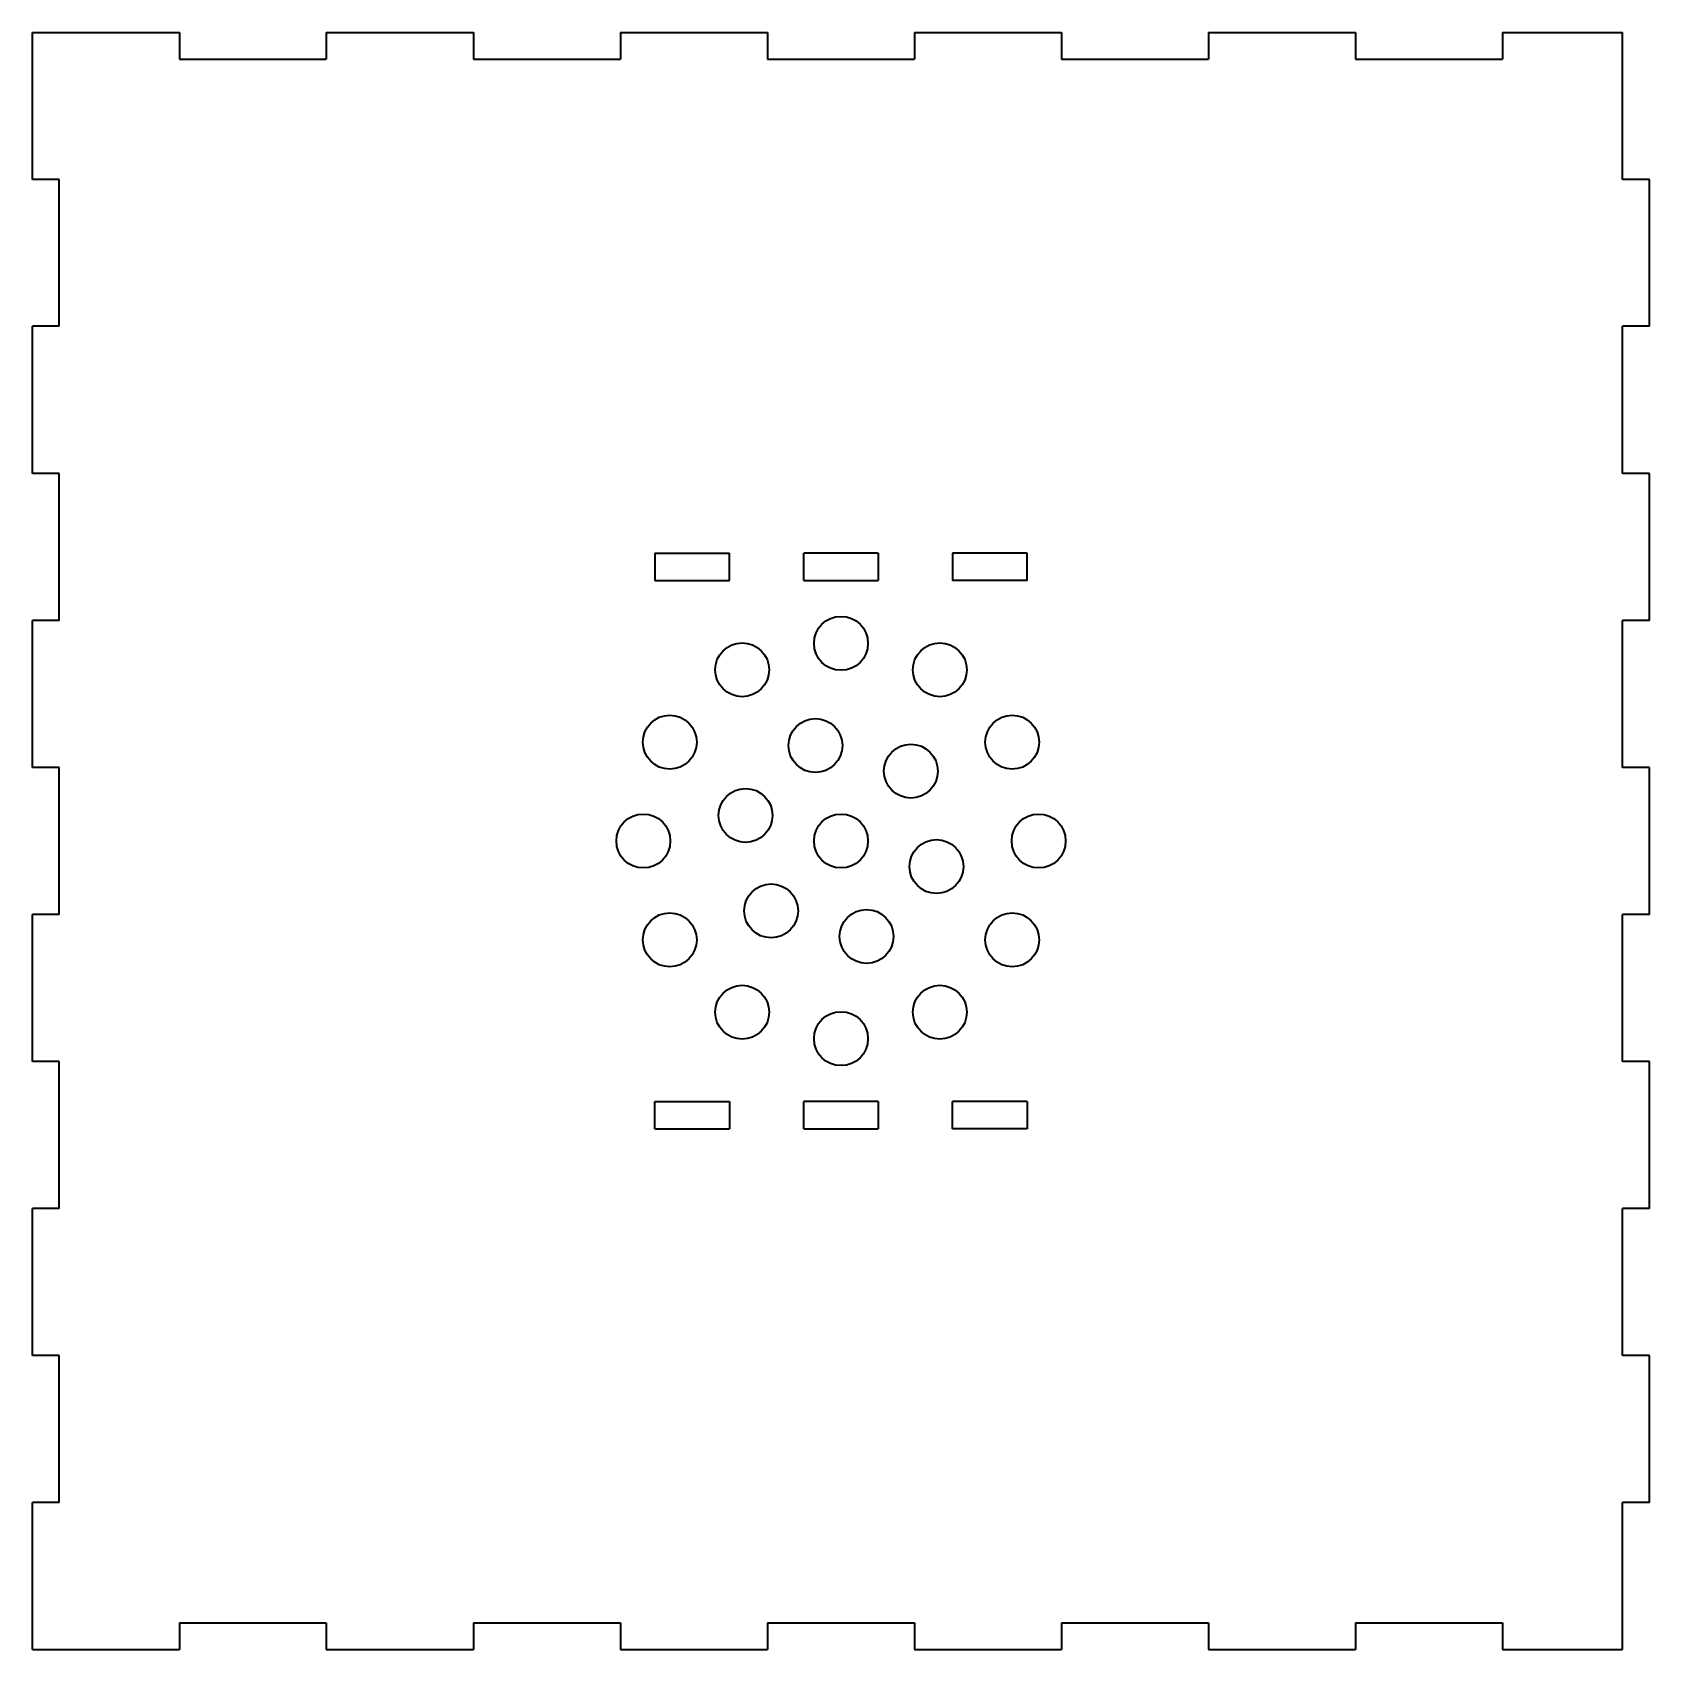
# Model space of a CAD drawing. Extents: x 322 to 867, y 118 to 641.
# Drawn here: x 686.5 to 866.5, y 278.5 to 458.5 of the extents above; entities that cross this region are included whole.
import ezdxf

# ---------------------------------------------------------------- set-up
doc = ezdxf.new("R2010")
doc.units = 0

msp = doc.modelspace()

# ---------------------------------------------------------------- linework, layer by layer
at = {"color": 7, "lineweight": 35, "ltscale": 0.409224}
for p, q in [((686.502502, 458.507019), (702.87146, 458.507019)), ((719.222534, 458.507019), (735.591492, 458.507019)), ((784.680542, 458.507019), (801.0495, 458.507019)), ((817.400513, 458.507019), (833.76947, 458.507019)), ((686.502502, 278.502014), (702.87146, 278.502014)), ((719.222534, 278.502014), (735.591492, 278.502014)), ((784.680542, 278.502014), (801.0495, 278.502014)), ((817.400513, 278.502014), (833.76947, 278.502014))]:
    msp.add_line(p, q, dxfattribs=at)
at = {"color": 7, "lineweight": 35, "ltscale": 0.409225}
for p, q in [((686.502502, 442.138), (686.502502, 458.507019)), ((863.490479, 442.138), (863.490479, 458.507019)), ((735.591492, 455.509033), (751.96051, 455.509033)), ((768.311523, 455.509033), (784.680542, 455.509033)), ((833.76947, 455.509033), (850.138489, 455.509033)), ((686.502502, 409.41803), (686.502502, 425.787018)), ((863.490479, 409.41803), (863.490479, 425.787018)), ((689.500488, 393.049011), (689.500488, 409.41803)), ((866.507507, 393.049011), (866.507507, 409.41803)), ((686.502502, 376.680023), (686.502502, 393.049011)), ((863.490479, 376.680023), (863.490479, 393.049011)), ((689.500488, 327.591003), (689.500488, 343.960022)), ((866.507507, 327.591003), (866.507507, 343.960022)), ((686.502502, 278.502014), (686.502502, 294.871002)), ((863.490479, 278.502014), (863.490479, 294.871002)), ((735.591492, 281.501007), (751.96051, 281.501007)), ((768.311523, 281.501007), (784.680542, 281.501007)), ((833.76947, 281.501007), (850.138489, 281.501007))]:
    msp.add_line(p, q, dxfattribs=at)
at = {"color": 7, "lineweight": 35, "ltscale": 0.07495}
for p, q in [((702.87146, 458.507019), (702.87146, 455.509033)), ((719.222534, 458.507019), (719.222534, 455.509033)), ((735.591492, 458.507019), (735.591492, 455.509033)), ((751.96051, 458.507019), (751.96051, 455.509033)), ((768.311523, 458.507019), (768.311523, 455.509033)), ((784.680542, 458.507019), (784.680542, 455.509033)), ((801.0495, 458.507019), (801.0495, 455.509033)), ((817.400513, 458.507019), (817.400513, 455.509033)), ((833.76947, 458.507019), (833.76947, 455.509033)), ((850.138489, 458.507019), (850.138489, 455.509033)), ((689.500488, 442.138), (686.502502, 442.138)), ((689.500488, 425.787018), (686.502502, 425.787018)), ((689.500488, 409.41803), (686.502502, 409.41803)), ((689.500488, 393.049011), (686.502502, 393.049011)), ((689.500488, 376.680023), (686.502502, 376.680023)), ((689.500488, 360.312012), (686.502502, 360.312012)), ((689.500488, 343.960022), (686.502502, 343.960022)), ((689.500488, 327.591003), (686.502502, 327.591003)), ((689.500488, 311.223022), (686.502502, 311.223022)), ((689.500488, 294.871002), (686.502502, 294.871002))]:
    msp.add_line(p, q, dxfattribs=at)
at = {"color": 7, "lineweight": 35, "ltscale": 0.408775}
for p, q in [((751.96051, 458.507019), (768.311523, 458.507019)), ((801.0495, 455.509033), (817.400513, 455.509033)), ((689.500488, 425.787018), (689.500488, 442.138)), ((866.507507, 425.787018), (866.507507, 442.138)), ((801.0495, 281.501007), (817.400513, 281.501007)), ((751.96051, 278.502014), (768.311523, 278.502014))]:
    msp.add_line(p, q, dxfattribs=at)
at = {"color": 7, "lineweight": 35, "ltscale": 0.3338}
for p, q in [((850.138489, 458.507019), (863.490479, 458.507019)), ((850.138489, 278.502014), (863.490479, 278.502014))]:
    msp.add_line(p, q, dxfattribs=at)
at = {"color": 7, "lineweight": 35, "ltscale": 0.408777}
for p, q in [((702.87146, 455.509033), (719.222534, 455.509033)), ((702.87146, 281.501007), (719.222534, 281.501007))]:
    msp.add_line(p, q, dxfattribs=at)
at = {"color": 7, "lineweight": 35, "ltscale": 0.075426}
for p, q in [((866.507507, 442.138), (863.490479, 442.138)), ((866.507507, 425.787018), (863.490479, 425.787018)), ((866.507507, 409.41803), (863.490479, 409.41803)), ((866.507507, 393.049011), (863.490479, 393.049011)), ((866.507507, 376.680023), (863.490479, 376.680023)), ((866.507507, 360.312012), (863.490479, 360.312012)), ((866.507507, 343.960022), (863.490479, 343.960022)), ((866.507507, 327.591003), (863.490479, 327.591003)), ((866.507507, 311.223022), (863.490479, 311.223022)), ((866.507507, 294.871002), (863.490479, 294.871002))]:
    msp.add_line(p, q, dxfattribs=at)
at = {"color": 7, "lineweight": 35, "ltscale": 0.07625}
for p, q in [((755.787964, 400.554504), (755.787964, 397.504517)), ((764.078979, 397.504517), (764.078979, 400.554504)), ((772.35498, 397.504517), (772.35498, 400.554504)), ((780.655029, 400.554504), (780.655029, 397.504517)), ((788.932007, 400.554504), (788.932007, 397.504517)), ((797.221985, 397.504517), (797.221985, 400.554504)), ((755.787964, 336.454529), (755.787964, 339.504517)), ((764.078979, 339.504517), (764.078979, 336.454529)), ((772.35498, 336.454529), (772.35498, 339.504517)), ((780.655029, 339.504517), (780.655029, 336.454529)), ((788.932007, 336.454529), (788.932007, 339.504517)), ((797.221985, 339.504517), (797.221985, 336.454529))]:
    msp.add_line(p, q, dxfattribs=at)
at = {"color": 7, "lineweight": 35, "ltscale": 0.207275}
for p, q in [((755.787964, 400.554504), (764.078979, 400.554504)), ((755.787964, 397.504517), (764.078979, 397.504517)), ((755.787964, 339.504517), (764.078979, 339.504517)), ((755.787964, 336.454529), (764.078979, 336.454529))]:
    msp.add_line(p, q, dxfattribs=at)
at = {"color": 7, "lineweight": 35, "ltscale": 0.207501}
for p, q in [((780.655029, 400.554504), (772.35498, 400.554504)), ((772.35498, 397.504517), (780.655029, 397.504517)), ((780.655029, 339.504517), (772.35498, 339.504517)), ((772.35498, 336.454529), (780.655029, 336.454529))]:
    msp.add_line(p, q, dxfattribs=at)
at = {"color": 7, "lineweight": 35, "ltscale": 0.207249}
for p, q in [((797.221985, 400.554504), (788.932007, 400.554504)), ((797.221985, 397.504517), (788.932007, 397.504517)), ((797.221985, 339.504517), (788.932007, 339.504517)), ((797.221985, 336.454529), (788.932007, 336.454529))]:
    msp.add_line(p, q, dxfattribs=at)
at = {"color": 7, "lineweight": 35, "ltscale": 0.4092}
for p, q in [((689.500488, 360.312012), (689.500488, 376.680023)), ((866.507507, 360.312012), (866.507507, 376.680023)), ((686.502502, 311.223022), (686.502502, 327.591003)), ((863.490479, 311.223022), (863.490479, 327.591003))]:
    msp.add_line(p, q, dxfattribs=at)
at = {"color": 7, "lineweight": 35, "ltscale": 0.4088}
for p, q in [((686.502502, 343.960022), (686.502502, 360.312012)), ((863.490479, 343.960022), (863.490479, 360.312012))]:
    msp.add_line(p, q, dxfattribs=at)
at = {"color": 7, "lineweight": 35, "ltscale": 0.408801}
for p, q in [((689.500488, 294.871002), (689.500488, 311.223022)), ((866.507507, 294.871002), (866.507507, 311.223022))]:
    msp.add_line(p, q, dxfattribs=at)
at = {"color": 7, "lineweight": 35, "ltscale": 0.074975}
for p, q in [((702.87146, 281.501007), (702.87146, 278.502014)), ((719.222534, 281.501007), (719.222534, 278.502014)), ((735.591492, 281.501007), (735.591492, 278.502014)), ((751.96051, 281.501007), (751.96051, 278.502014)), ((768.311523, 281.501007), (768.311523, 278.502014)), ((784.680542, 281.501007), (784.680542, 278.502014)), ((801.0495, 281.501007), (801.0495, 278.502014)), ((817.400513, 281.501007), (817.400513, 278.502014)), ((833.76947, 281.501007), (833.76947, 278.502014)), ((850.138489, 281.501007), (850.138489, 278.502014))]:
    msp.add_line(p, q, dxfattribs=at)
at = {"color": 7, "lineweight": 35}
for centre in [(776.505005, 390.504517), (765.505005, 387.557068), (787.505005, 387.557068), (757.452454, 379.504517), (773.657959, 379.1297), (795.557556, 379.504517), (784.283203, 376.282684), (765.879822, 371.351532), (754.505005, 368.504517), (776.505005, 368.504517), (798.505005, 368.504517), (787.130188, 365.657501), (768.726807, 360.726349), (757.452454, 357.504517), (779.352051, 357.879333), (795.557556, 357.504517), (765.505005, 349.451965), (787.505005, 349.451965), (776.505005, 346.504517)]:
    msp.add_circle(centre, 3, dxfattribs=at)

doc.saveas('drawing.dxf')
